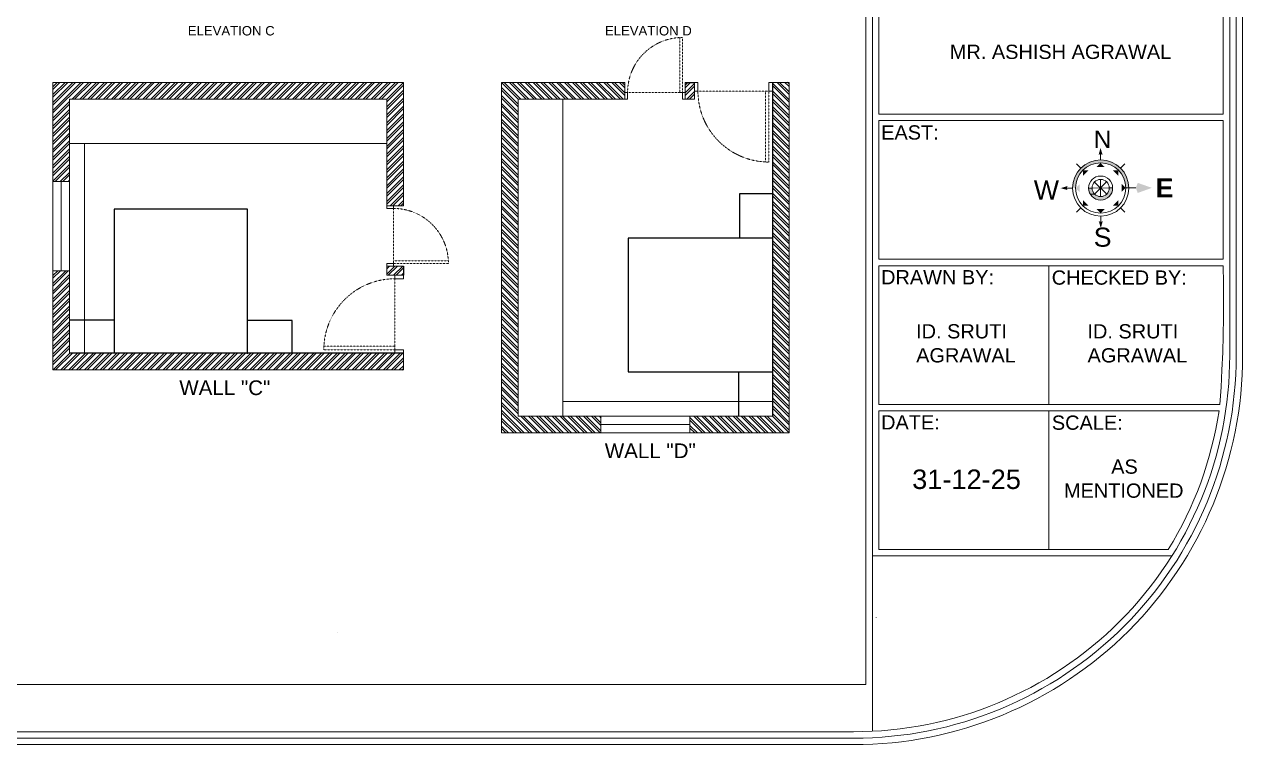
# Model space of a CAD drawing. Header units: inches. Extents: x 213 to 17763, y -4830 to 1802.
# Drawn here: x 4566 to 5223, y 596 to 984 of the extents above; entities that cross this region are included whole.
import ezdxf

# ---------------------------------------------------------------- set-up
doc = ezdxf.new("R2010")
doc.units = ezdxf.units.IN
doc.header["$MEASUREMENT"] = 0
for name, pattern in [('AUDIT_D_060311083008-3', [0]), ('DASHED2', [0.375, 0.25, -0.125]), ('HIDDEN', [0.375, 0.25, -0.125])]:
    doc.linetypes.add(name, pattern=pattern)
for name, color, linetype in [('.', 30, 'Continuous'), ('A-DOOR', 251, 'AUDIT_D_060311083008-3'), ('A-Door-Frame', 1, 'Continuous'), ('A-Door-Swing', 8, 'HIDDEN'), ('PDF2_0', 7, 'Continuous'), ('PDF2_MK. FURNITURE', 7, 'Continuous'), ('PDF2_MK. HATCH', 7, 'Continuous'), ('PDF2_Text', 1, 'Continuous'), ('PDF3_Text', 1, 'Continuous')]:
    doc.layers.add(name, color=color, linetype=linetype)
doc.layers.add('PDF2_MK. KITCHEN ESSENTAILS', color=7, linetype='Continuous', true_color=0x767676)
doc.layers.add('PDF3_0', color=7, linetype='Continuous', true_color=0x929498)
doc.layers.add('ROD', color=7, linetype='Continuous', lineweight=9)
doc.styles.add('PDF Arial', font='arial.ttf')
doc.styles.get("Standard").update_dxf_attribs({"font": 'arial.ttf'})

# ---------------------------------------------------------------- blocks, each defined once
blk = doc.blocks.new('*U34')
at = {"layer": 'A-Door-Frame', "lineweight": 5}
for p, q in [((0, -100), (0, 0)), ((900, -100), (900, 0))]:
    blk.add_line(p, q, dxfattribs=at)
for points in [[(0, -100), (40, -100), (40, 0), (0, 0)], [(900, -100), (860, -100), (860, 0), (900, 0)]]:
    blk.add_lwpolyline(points, dxfattribs=at)
at = {"layer": 'A-Door-Swing', "linetype": 'DASHED2', "lineweight": 5}
blk.add_line((47, 0), (867, 0), dxfattribs=at)
blk.add_lwpolyline([(40, 0), (40, 820), (80, 820), (80, 0)], close=True, dxfattribs=at)
blk.add_arc((40, 0), 820, 360, 90, dxfattribs=at)

msp = doc.modelspace()

# ---------------------------------------------------------------- hatches: boundary and pattern name
at = {"layer": '.'}
h = msp.add_hatch(dxfattribs=at)
h.set_pattern_fill('ANSI32', color=1, scale=8, angle=180)
h.set_pattern_definition([(225, (7266.2913, 1240.7427), (2.1213203, -2.1213203), []), (225, (7264.877, 1240.7427), (2.1213203, -2.1213203), [])])
h.paths.add_polyline_path([(4581.78, 797.83), (4761.78, 797.83), (4770.78, 797.83), (4770.78, 806.83), (4590.78, 806.83), (4590.78, 851.33), (4581.78, 851.33)])
h.paths.add_polyline_path([(4761.78, 886.33), (4765.39, 886.33), (4770.78, 886.33), (4770.78, 952.83), (4590.78, 952.83), (4581.78, 952.83), (4581.78, 943.83), (4581.78, 899.33), (4590.78, 899.33), (4590.78, 943.83), (4761.78, 943.83)])
h = msp.add_hatch(dxfattribs=at)
h.set_pattern_fill('ANSI32', color=1, scale=8, angle=-90)
h.set_pattern_definition([(315, (4535.7536, 3448.3418), (2.1213203, 2.1213203), []), (315, (4535.7536, 3446.9276), (2.1213203, 2.1213203), [])])
h.paths.add_polyline_path([(4978.67, 763.83), (4978.67, 943.83), (4978.67, 952.83), (4969.67, 952.83), (4969.67, 772.83), (4925.17, 772.83), (4925.17, 763.83)])
h.paths.add_polyline_path([(4890.17, 943.83), (4890.17, 947.44), (4890.17, 952.83), (4823.67, 952.83), (4823.67, 772.83), (4823.67, 763.83), (4832.67, 763.83), (4877.17, 763.83), (4877.17, 772.83), (4832.67, 772.83), (4832.67, 943.83)])
h = msp.add_hatch(dxfattribs=at)
h.set_pattern_fill('ANSI32', color=1, scale=8)
h.set_pattern_definition([(45, (984.2893, 504.7093), (-2.1213203, 2.1213203), []), (45, (985.7036, 504.7093), (-2.1213203, 2.1213203), [])])
h.paths.add_polyline_path([(4927.67, 952.83), (4922.67, 952.83), (4922.67, 943.83), (4927.67, 943.83)])
h = msp.add_hatch(dxfattribs=at)
h.set_pattern_fill('ANSI32', color=1, scale=8)
h.set_pattern_definition([(45, (1044.1308, 504.7093), (-2.1213203, 2.1213203), []), (45, (1045.545, 504.7093), (-2.1213203, 2.1213203), [])])
h.paths.add_polyline_path([(4770.78, 853.83), (4761.78, 853.83), (4761.78, 848.83), (4770.78, 848.83)])
at = {"layer": 'PDF2_0', "lineweight": 5, "transparency": 33554559}
for points in [[(5146.63, 914.25), (5147.71, 913.73), (5146.6, 917.52), (5145.53, 913.73)], [(5128.3, 895.86), (5128.82, 896.94), (5125.06, 895.83), (5128.85, 894.78)], [(5153.13, 895.92), (5151.24, 895.92), (5151.18, 895.19), (5151.15, 895.07), (5151.04, 894.49), (5150.92, 894.23), (5150.74, 893.82), (5150.51, 893.44), (5150.39, 893.21), (5149.93, 892.68), (5149.93, 892.65), (5149.37, 892.19), (5148.99, 891.95), (5148.76, 891.81), (5148.09, 891.54), (5147.39, 891.37), (5146.81, 891.31), (5146.66, 891.31), (5145.96, 891.37), (5145.26, 891.54), (5144.59, 891.81), (5144.39, 891.92), (5143.98, 892.19), (5143.43, 892.65), (5142.96, 893.21), (5142.84, 893.41), (5142.58, 893.82), (5142.41, 894.2), (5142.32, 894.46), (5142.15, 895.16), (5142.09, 895.89), (5140.19, 895.89), (5140.22, 895.16), (5140.25, 895.04), (5140.37, 894.46), (5140.4, 894.2), (5140.54, 893.82), (5140.69, 893.41), (5140.78, 893.21), (5141.07, 892.65), (5141.36, 892.19), (5141.53, 891.92), (5141.65, 891.81), (5141.88, 891.54), (5142.03, 891.37), (5142.09, 891.31), (5142.7, 890.76), (5142.73, 890.76), (5143.43, 890.29), (5143.43, 890.26), (5144.19, 889.91), (5144.21, 889.91), (5144.97, 889.65), (5145, 889.62), (5145.82, 889.48), (5145.85, 889.48), (5146.69, 889.42), (5147.48, 889.48), (5147.54, 889.48), (5148.32, 889.62), (5148.35, 889.65), (5149.11, 889.91), (5149.17, 889.91), (5149.9, 890.26), (5149.93, 890.29), (5150.6, 890.76), (5150.63, 890.76), (5151.24, 891.31), (5151.27, 891.31), (5151.3, 891.37), (5151.44, 891.54), (5151.71, 891.81), (5151.82, 891.95), (5151.97, 892.19), (5152.29, 892.65), (5152.29, 892.68), (5152.67, 893.44), (5152.78, 893.82), (5152.93, 894.23), (5152.99, 894.49), (5153.1, 895.07), (5153.1, 895.19)], [(5174.27, 895.98), (5166.69, 898.66), (5165.61, 895.95), (5166.69, 893.24)], [(5146.72, 877.52), (5145.64, 878.08), (5146.72, 874.29), (5147.8, 878.08)]]:
    msp.add_hatch(color=256, dxfattribs=at).paths.add_polyline_path(points)
h = msp.add_hatch(color=256, dxfattribs=at)
h.paths.add_polyline_path([(5133.17, 895.86), (5135.32, 893.7), (5135.32, 898.02)])
h.paths.add_polyline_path([(5147.95, 911.02), (5146.63, 911.05), (5145.44, 911.02), (5145.29, 910.99), (5144.1, 910.84), (5143.98, 910.81), (5142.79, 910.55), (5142.7, 910.52), (5141.53, 910.17), (5141.45, 910.14), (5140.31, 909.65), (5140.22, 909.62), (5139.78, 909.41), (5139.7, 909.35), (5139.7, 909.33), (5139.06, 909), (5138.85, 908.89), (5138.21, 908.48), (5137.95, 908.31), (5137.51, 907.96), (5136.9, 907.49), (5136.75, 907.37), (5135.99, 906.64), (5135.91, 906.59), (5135.24, 905.86), (5135.03, 905.62), (5134.54, 904.98), (5134.22, 904.57), (5133.87, 904.02), (5133.52, 903.44), (5133.28, 902.97), (5132.91, 902.27), (5132.76, 901.89), (5132.41, 901.05), (5132.32, 900.76), (5132, 899.79), (5131.97, 899.56), (5131.74, 898.48), (5131.71, 898.34), (5131.56, 897.17), (5131.56, 897.11), (5131.51, 895.86), (5133.17, 895.86), (5133.23, 897.11), (5133.23, 897.17), (5133.37, 898.34), (5133.43, 898.48), (5133.66, 899.56), (5133.75, 899.79), (5134.07, 900.76), (5134.19, 901.05), (5134.57, 901.89), (5134.77, 902.27), (5135.18, 902.97), (5135.5, 903.44), (5135.88, 904.02), (5136.32, 904.57), (5136.67, 904.98), (5137.54, 905.86), (5138.41, 906.59), (5138.5, 906.64), (5139.52, 907.37), (5139.75, 907.49), (5140.63, 907.96), (5141.36, 908.31), (5141.77, 908.48), (5142.93, 908.89), (5143.49, 909), (5144.16, 909.15), (5145.38, 909.33), (5145.53, 909.35), (5146.63, 909.41), (5147.89, 909.35), (5149.11, 909.18), (5149.67, 909.03), (5150.34, 908.89), (5151.5, 908.51), (5151.88, 908.33), (5152.67, 908.01), (5153.48, 907.55), (5153.75, 907.4), (5154.77, 906.7), (5154.82, 906.64), (5155.73, 905.89), (5155.96, 905.68), (5156.63, 905.01), (5156.95, 904.63), (5157.42, 904.05), (5157.8, 903.52), (5158.12, 903.03), (5158.53, 902.33), (5158.73, 901.95), (5159.11, 901.11), (5159.26, 900.81), (5159.58, 899.85), (5159.9, 898.57), (5159.93, 898.42), (5160.1, 897.26), (5160.1, 897.17), (5160.16, 895.95), (5160.16, 895.92), (5161.82, 895.95), (5161.76, 897.17), (5161.76, 897.26), (5161.62, 898.42), (5161.59, 898.57), (5161.35, 899.62), (5161.3, 899.85), (5161, 900.81), (5160.89, 901.11), (5160.57, 901.95), (5160.39, 902.33), (5160.04, 903.03), (5159.78, 903.52), (5159.43, 904.05), (5159.05, 904.63), (5158.76, 905.01), (5158.26, 905.68), (5158.06, 905.89), (5157.36, 906.64), (5157.3, 906.7), (5156.54, 907.4), (5156.37, 907.55), (5155.79, 908.01), (5155.32, 908.33), (5155.09, 908.51), (5154.45, 908.89), (5154.21, 909.03), (5153.95, 909.18), (5153.63, 909.35), (5153.54, 909.41), (5153.1, 909.62), (5153.05, 909.65), (5151.88, 910.14), (5151.82, 910.17), (5150.63, 910.52), (5150.54, 910.55), (5149.32, 910.81), (5149.26, 910.84), (5148, 910.99)])

# ---------------------------------------------------------------- linework, layer by layer
for p, q in [((4922.67, 952.83), (4927.67, 952.83)), ((4969.67, 952.83), (4969.67, 772.83)), ((4969.96, 892.84), (4951.96, 892.84)), ((4951.96, 892.84), (4951.96, 868.84)), ((4686.78, 884.52), (4614.78, 884.52)), ((4614.78, 884.52), (4614.78, 806.83)), ((4686.78, 806.53), (4686.78, 884.52)), ((4969.96, 868.84), (4891.98, 868.84)), ((4891.98, 868.84), (4891.98, 796.83)), ((4770.78, 853.83), (4770.78, 848.83)), ((4590.78, 824.83), (4614.78, 824.83)), ((4710.78, 824.53), (4686.78, 824.53)), ((4710.78, 806.53), (4710.78, 824.53)), ((4770.78, 806.83), (4590.78, 806.83)), ((4891.98, 796.83), (4969.67, 796.83)), ((4951.67, 772.83), (4951.67, 796.83))]:
    msp.add_line(p, q)
at = {"layer": 'PDF2_0', "lineweight": 5}
for points in [[(5013.48, 595.8), (4069.65, 595.8), (4069.65, 1413.74), (5223.21, 1413.74), (5223.21, 805.53, -0.414214)], [(5183.13, 701.03), (5027.12, 701.03), (5027.12, 775.77), (5210.5, 775.77, -0.100864)]]:
    msp.add_lwpolyline(points, format="xyb", close=True, dxfattribs=at)
for points in [[(5013.48, 599.27), (4073.12, 599.27), (4073.12, 1410.27), (5219.74, 1410.27), (5219.74, 805.53, -0.414214), (5013.48, 599.27)], [(5013.48, 602.77), (4076.62, 602.77), (4076.62, 1406.77), (5216.24, 1406.77), (5216.24, 805.53, -0.414214), (5013.48, 602.77)]]:
    msp.add_lwpolyline(points, format="xyb", dxfattribs=at)
for points in [[(4080.12, 1403.28), (5020.13, 1403.28), (5020.13, 628.28), (4080.12, 628.28)], [(5027.12, 1010.47), (5212.74, 1010.47), (5212.74, 935.73), (5027.12, 935.73)], [(5027.12, 932.24), (5212.74, 932.24), (5212.74, 857.5), (5027.12, 857.5)], [(5212.74, 854), (5027.12, 854), (5027.12, 779.26), (5210.99, 779.26), (5211.61, 788.59), (5212.07, 797.92), (5212.45, 807.28), (5212.74, 816.6), (5212.89, 825.96), (5212.95, 835.32), (5212.89, 844.64)]]:
    msp.add_lwpolyline(points, close=True, dxfattribs=at)
for points in [[(5146.63, 911.05), (5146.63, 914.25)], [(5135.91, 906.59), (5133.63, 908.86)], [(5157.36, 906.64), (5159.63, 908.92)], [(5146.66, 900.49), (5146.66, 891.31)], [(5131.51, 895.86), (5128.3, 895.86)], [(5140.19, 895.89), (5142.09, 895.89), (5151.24, 895.92), (5153.13, 895.92)], [(5149.9, 899.15), (5143.43, 892.65)], [(5149.93, 892.65), (5143.43, 899.12)], [(5161.82, 895.95), (5160.16, 895.92)], [(5165.03, 895.95), (5161.82, 895.95), (5165.61, 895.95)], [(5143.43, 892.65), (5141.07, 892.65), (5143.43, 892.65)], [(5135.97, 885.16), (5133.72, 882.89)], [(5146.69, 880.73), (5146.72, 877.52)], [(5157.42, 885.19), (5159.69, 882.95)], [(5118.8, 854), (5118.8, 779.26)], [(5118.8, 775.77), (5118.8, 701.03)], [(5023.63, 697.53), (5185.08, 697.53)]]:
    msp.add_lwpolyline(points, dxfattribs=at)
for centre, radius in [((5146.68, 895.9), 15.17), ((5146.67, 895.9), 13.51), ((5146.66, 895.89), 6.47), ((5146.67, 895.9), 4.59)]:
    msp.add_circle(centre, radius, dxfattribs=at)
for start, end in [(0, 1.75955240228129e-06), (269.9999982404453, 270)]:
    msp.add_arc((5013.47, 805.54), 209.74, start, end, dxfattribs=at)
at = {"layer": 'PDF2_0', "lineweight": 5, "transparency": 33554559}
for points in [[(5146.63, 909.41), (5144.48, 907.23), (5148.79, 907.26)], [(5137.1, 905.42), (5137.1, 902.36), (5140.16, 905.42)], [(5156.19, 905.48), (5153.13, 905.45), (5156.19, 902.42)], [(5160.16, 895.92), (5158, 898.07), (5158, 893.76)], [(5137.13, 886.33), (5140.19, 886.33), (5137.13, 889.39)], [(5156.25, 886.39), (5156.22, 889.42), (5153.19, 886.36)], [(5146.69, 882.39), (5148.85, 884.55), (5144.54, 884.55)]]:
    msp.add_solid(points, dxfattribs=at)
at = {"layer": 'PDF2_MK. FURNITURE', "lineweight": 5}
msp.add_lwpolyline([(5025.61, 664.45), (5025.61, 664.36)], dxfattribs=at)
at = {"layer": 'PDF2_MK. HATCH', "lineweight": 5}
msp.add_lwpolyline([(5023.63, 1406.77), (5023.63, 603.03)], dxfattribs=at)
at = {"layer": 'PDF2_MK. KITCHEN ESSENTAILS', "lineweight": 5}
msp.add_lwpolyline([(4080.12, 628.28), (5020.13, 628.28), (5020.13, 1403.28), (4080.12, 1403.28)], close=True, dxfattribs=at)
at = {"layer": 'PDF3_0', "color": 7, "lineweight": 5}
msp.add_arc((4735.13, 804.28), 148.08, 269.9999995148057, 270, dxfattribs=at)
at = {"layer": 'ROD'}
for p, q in [((4581.78, 943.83), (4581.78, 952.83)), ((4581.78, 952.83), (4590.78, 952.83)), ((4770.78, 952.83), (4590.78, 952.83)), ((4770.78, 952.83), (4770.78, 886.33)), ((4823.67, 952.83), (4823.67, 772.83)), ((4823.67, 952.83), (4890.17, 952.83)), ((4922.67, 952.83), (4922.67, 943.83)), ((4927.67, 952.83), (4927.67, 943.83)), ((4927.67, 952.83), (4927.67, 943.83)), ((4978.67, 952.83), (4969.67, 952.83)), ((4978.67, 943.83), (4978.67, 952.83)), ((4581.78, 797.83), (4581.78, 943.83)), ((4590.78, 943.83), (4590.78, 806.83)), ((4590.78, 943.83), (4761.78, 943.83)), ((4761.78, 943.83), (4761.78, 886.33)), ((4832.67, 943.83), (4890.17, 943.83)), ((4832.67, 772.83), (4832.67, 943.83)), ((4856.67, 772.83), (4856.67, 943.83)), ((4922.67, 943.83), (4927.67, 943.83)), ((4978.67, 763.83), (4978.67, 943.83)), ((4590.78, 919.83), (4761.78, 919.83)), ((4598.78, 919.83), (4598.78, 806.83)), ((4761.78, 853.83), (4761.78, 848.83)), ((4770.78, 853.83), (4761.78, 853.83)), ((4770.78, 848.83), (4761.78, 848.83)), ((4770.78, 848.83), (4761.78, 848.83)), ((4770.78, 797.83), (4770.78, 806.83)), ((4581.78, 797.83), (4761.78, 797.83)), ((4761.78, 797.83), (4770.78, 797.83)), ((4856.67, 780.83), (4969.67, 780.83)), ((4823.67, 763.83), (4823.67, 772.83)), ((4832.67, 772.83), (4969.67, 772.83)), ((4978.67, 763.83), (4823.67, 763.83)), ((4923.7, 763.83), (4914.7, 763.83))]:
    msp.add_line(p, q, dxfattribs=at)
at = {"layer": 'ROD', "color": 5}
for p, q in [((4586.28, 899.33), (4586.28, 851.33)), ((4877.17, 768.33), (4925.17, 768.33))]:
    msp.add_line(p, q, dxfattribs=at)
at = {"layer": 'ROD'}
for points in [[(4890.17, 943.83), (4890.17, 952.83)], [(4922.67, 952.83), (4922.67, 943.83)], [(4761.78, 886.33), (4770.78, 886.33)], [(4770.78, 853.83), (4761.78, 853.83)]]:
    msp.add_lwpolyline(points, dxfattribs=at)
at = {"layer": 'ROD', "color": 5}
for points in [[(4581.78, 851.33), (4590.78, 851.33), (4590.78, 899.33), (4581.78, 899.33)], [(4925.17, 763.83), (4925.17, 772.83), (4877.17, 772.83), (4877.17, 763.83)]]:
    msp.add_lwpolyline(points, close=True, dxfattribs=at)

# ---------------------------------------------------------------- block references
at = {"layer": 'A-DOOR', "lineweight": 5, "xscale": -0.03611111111109516, "yscale": 0.03611111111109516, "zscale": 0.03611111111109516}
msp.add_blockref('*U34', (4922.67, 947.44), dxfattribs=at)
at = {"layer": 'A-DOOR', "lineweight": 5}
for p, xscale, yscale, zscale, rotation in [((4969.67, 948.16), 0.04666663502872134, 0.04666663502872134, 0.04666663502872134, 180), ((4765.39, 853.83), -0.03611111111109516, 0.03611111111109516, 0.03611111111109516, 270), ((4766.11, 806.83), 0.04666663502872134, 0.04666663502872134, 0.04666663502872134, 89.99999999999999)]:
    msp.add_blockref('*U34', p, dxfattribs=dict(at, xscale=xscale, yscale=yscale, zscale=zscale, rotation=rotation))

# ---------------------------------------------------------------- texts
at = {"color": 1, "lineweight": 5, "transparency": 33554687, "char_height": 7.924, "attachment_point": 1}
for s, insert in [('WALL "C" ', (4649.93, 792.19)), ('WALL "D" ', (4879.33, 758.19))]:
    msp.add_mtext_dynamic_manual_height_columns(s, width=114.7518, gutter_width=49.21, heights=[0], dxfattribs=dict(at, insert=insert))
at = {"layer": 'PDF2_Text', "color": 7, "lineweight": 5, "attachment_point": 7, "style": 'PDF Arial'}
for s, insert, char_height in [('MR. ASHISH AGRAWAL', (5065.34, 965.36), 7.6905), ('EAST:', (5028.32, 921.9), 7.691), ('DRAWN BY:', (5028.29, 843.95), 7.691), ('CHECKED BY:', (5120.28, 843.67), 7.6905), ('ID. SRUTI', (5047.16, 814.69), 7.691), ('ID. SRUTI', (5139.55, 814.69), 7.691), ('AGRAWAL', (5047.2, 801.74), 7.691), ('AGRAWAL', (5139.59, 801.74), 7.691), ('DATE:', (5028.29, 765.71), 7.691), ('SCALE:', (5120.34, 765.43), 7.691), ('AS', (5152.35, 741.74), 7.691), ('31-12-25', (5045.02, 733.49), 10.487), ('MENTIONED', (5126.87, 728.79), 7.691)]:
    msp.add_mtext(s, dxfattribs=dict(at, insert=insert, char_height=char_height))
for s, insert, char_height, rotation in [('N', (5142.93, 917.51), 9.35, 0.1759), ('W', (5110.65, 889.68), 10.29, 0.12089), ('{\\fArial|b1|i0|c0|p34;\\C240;\\c2367469;E}', (5176.33, 890.79), 10.2884, 0.1759), ('S', (5142.93, 864.08), 10.29, 0.1759)]:
    msp.add_mtext(s, dxfattribs=dict(at, insert=insert, char_height=char_height, rotation=rotation))
at = {"layer": 'PDF3_Text', "lineweight": 5, "char_height": 5.0688, "attachment_point": 7, "style": 'PDF Arial'}
for s, insert in [('ELEVATION C', (4654.52, 978.07)), ('ELEVATION D', (4879.41, 978.07))]:
    msp.add_mtext(s, dxfattribs=dict(at, insert=insert))

doc.saveas('drawing.dxf')
